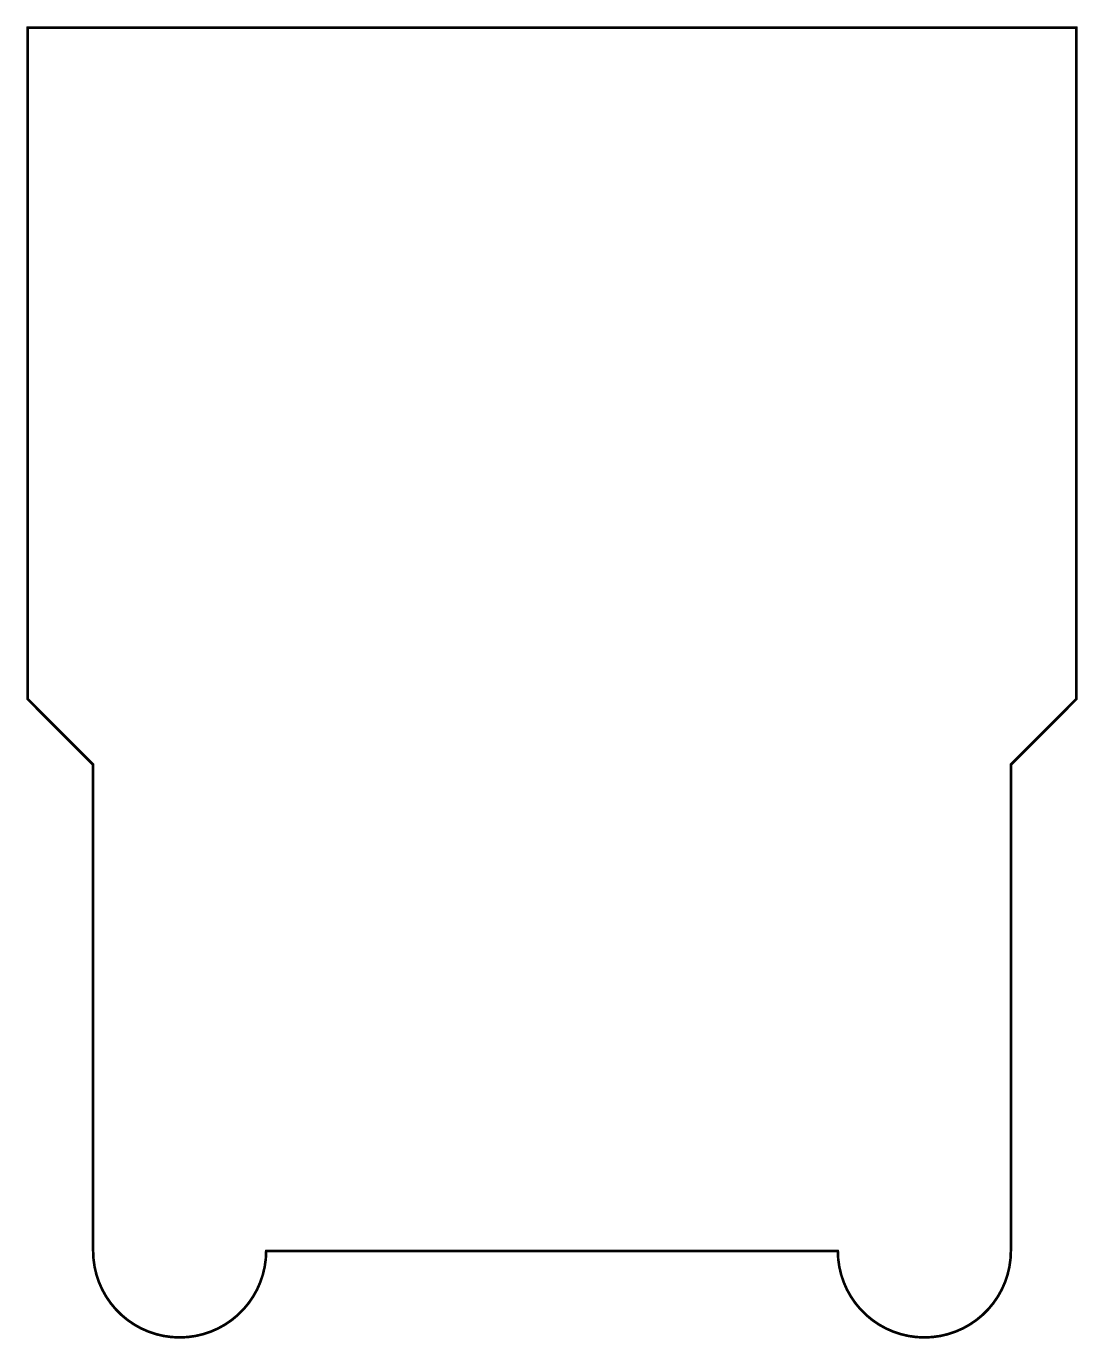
# Model space of a CAD drawing. Extents: x 114.2 to 165.2, y 76.2 to 139.8.
import ezdxf

# ---------------------------------------------------------------- set-up
doc = ezdxf.new("R2010")
doc.units = 0
doc.header["$MEASUREMENT"] = 0
doc.layers.add('board_shape', color=6, linetype='CONTINUOUS')

msp = doc.modelspace()

# ---------------------------------------------------------------- linework, layer by layer
at = {"layer": 'board_shape', "const_width": 0.127}
for points in [[(114.3, 139.7), (165.1, 139.7)], [(114.3, 107.188), (114.3, 139.7)], [(165.1, 107.188), (165.1, 139.7)], [(114.3, 107.188), (117.475, 104.013)], [(161.925, 104.013), (165.1, 107.188)], [(117.475, 80.4672), (117.475, 104.013)], [(161.925, 80.4672), (161.925, 104.013)], [(125.857, 80.4672), (153.543, 80.4672)]]:
    msp.add_lwpolyline(points, dxfattribs=at)
at = {"layer": 'board_shape', "const_width": 0.0635}
for points in [[(114.26825, 139.7, 1), (114.33175, 139.7, 1)], [(114.26825, 139.7, 1), (114.33175, 139.7, 1)], [(165.06825, 139.7, 1), (165.13175, 139.7, 1)], [(165.06825, 139.7, 1), (165.13175, 139.7, 1)], [(114.26825, 107.188, 1), (114.33175, 107.188, 1)], [(114.26825, 107.188, 1), (114.33175, 107.188, 1)], [(165.06825, 107.188, 1), (165.13175, 107.188, 1)], [(165.06825, 107.188, 1), (165.13175, 107.188, 1)], [(117.44325, 104.013, 1), (117.50675, 104.013, 1)], [(117.44325, 104.013, 1), (117.50675, 104.013, 1)], [(161.89325, 104.013, 1), (161.95675, 104.013, 1)], [(161.89325, 104.013, 1), (161.95675, 104.013, 1)], [(117.44325, 80.4672, 1), (117.50675, 80.4672, 1)], [(117.44386, 80.4672, 1), (117.50736, 80.4672, 1)], [(125.82464, 80.4672, 1), (125.88814, 80.4672, 1)], [(125.82525, 80.4672, 1), (125.88875, 80.4672, 1)], [(153.51125, 80.4672, 1), (153.57475, 80.4672, 1)], [(153.51186, 80.4672, 1), (153.57536, 80.4672, 1)], [(161.89264, 80.4672, 1), (161.95614, 80.4672, 1)], [(161.89325, 80.4672, 1), (161.95675, 80.4672, 1)], [(121.63425, 76.27681, 1), (121.69775, 76.27681, 1)], [(121.63425, 76.27681, 1), (121.69775, 76.27681, 1)], [(157.70225, 76.27681, 1), (157.76575, 76.27681, 1)], [(157.70225, 76.27681, 1), (157.76575, 76.27681, 1)]]:
    msp.add_lwpolyline(points, format="xyb", close=True, dxfattribs=at)
at = {"layer": 'board_shape', "const_width": 0.127}
for points in [[(121.666, 76.27681, -0.414214), (117.47561, 80.4672)], [(125.85639, 80.4672, -0.414214), (121.666, 76.27681)], [(157.734, 76.27681, -0.414214), (153.54361, 80.4672)], [(161.92439, 80.4672, -0.414214), (157.734, 76.27681)]]:
    msp.add_lwpolyline(points, format="xyb", dxfattribs=at)

doc.saveas('drawing.dxf')
